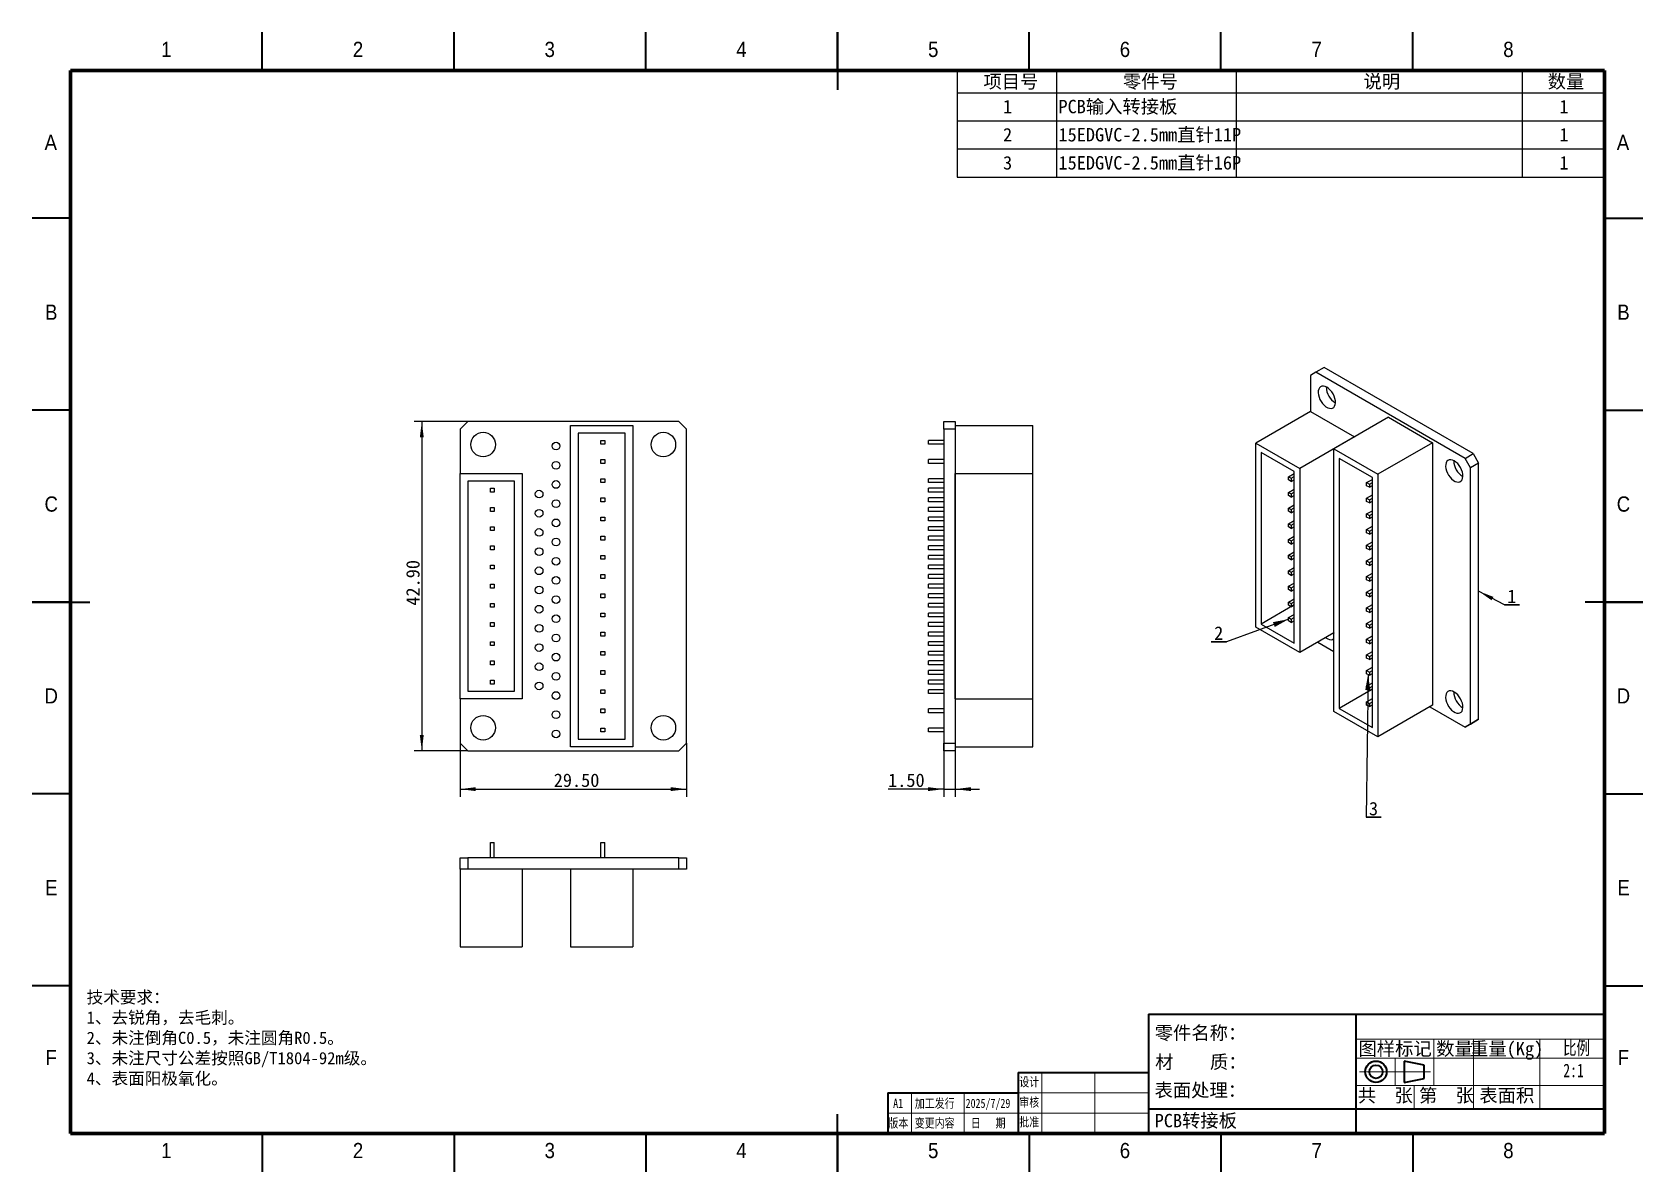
# Model space of a CAD drawing. Header units: millimetres. Extents: x 0 to 210, y 0 to 149.
import ezdxf

# ---------------------------------------------------------------- set-up
doc = ezdxf.new("R2010")
doc.units = ezdxf.units.MM
doc.header["$LTSCALE"] = 0.5
doc.linetypes.add('SLD-实线', pattern=[0])
doc.layers.add('轮廓粗实线', color=7, linetype='Continuous')
doc.styles.add('SLDTEXTSTYLE0', font='SIMFANG.TTF', dxfattribs={"bigfont": 'bigfont'})
doc.styles.add('SLDTEXTSTYLE1', font='SIMSUN.TTC', dxfattribs={"width": 0.8})
doc.styles.add('SLDTEXTSTYLE2', font='SIMSUN.TTC', dxfattribs={"width": 0.8, "bigfont": 'bigfont'})
doc.styles.add('SLDTEXTSTYLE3', font='SIMSUN.TTC', dxfattribs={"bigfont": 'bigfont'})
doc.styles.add('SLDTEXTSTYLE4', font='HYSWLONGFANGSONG.TTF')
doc.styles.add('SLDTEXTSTYLE5', font='HYSWLONGFANGSONG.TTF', dxfattribs={"bigfont": 'bigfont'})
doc.styles.add('SLDTEXTSTYLE6', font='GOTHIC.TTF', dxfattribs={"width": 0.913})
doc.styles.add('SLDTEXTSTYLE7', font='SIMSUN.TTC')
doc.styles.get("Standard").update_dxf_attribs({"font": 'SIMSUN.TTC'})
doc.dimstyles.new('SLDDIMSTYLE0', dxfattribs={"dimtxt": 1.75, "dimasz": 2.04, "dimexe": 0, "dimexo": 0.0625, "dimgap": 0.4375, "dimtad": 2, "dimrnd": 1e-09, "dimzin": 4, "dimdsep": 46, "dimtxsty": 'SLDTEXTSTYLE7', "dimsah": 1, "dimcen": 0.09, "dimadec": 0, "dimazin": 1, "dimtfac": 1, "dimtofl": 0, "dimtmove": 0, "dimatfit": 3, "dimfxl": 1, "dimfrac": 2, "dimtolj": 1, "dimtzin": 12, "dimarcsym": 0})
doc.dimstyles.new('SLDDIMSTYLE1', dxfattribs={"dimtxt": 1.75, "dimasz": 2.04, "dimexe": 0, "dimexo": 0.0625, "dimgap": 0.4375, "dimtad": 2, "dimrnd": 1e-09, "dimzin": 4, "dimdsep": 46, "dimtxsty": 'SLDTEXTSTYLE7', "dimsah": 1, "dimcen": 0.09, "dimadec": 0, "dimazin": 1, "dimtfac": 1, "dimtmove": 0, "dimatfit": 0, "dimfxl": 1, "dimfrac": 2, "dimtolj": 1, "dimtzin": 12, "dimarcsym": 0})
doc.dimstyles.new('SLDDIMSTYLE2', dxfattribs={"dimtxt": 0.18, "dimasz": 2.04, "dimexe": 0, "dimexo": 0.0625, "dimgap": 0, "dimtad": 0, "dimtih": 1, "dimtoh": 1, "dimdec": 0, "dimrnd": 1e-09, "dimzin": 0, "dimdsep": 46, "dimtxsty": 'Standard', "dimsah": 1, "dimcen": 0.09, "dimadec": 0, "dimazin": 0, "dimtfac": 2.04, "dimtdec": 0, "dimtofl": 0, "dimtmove": 0, "dimatfit": 3, "dimfxl": 1, "dimfrac": 2, "dimtolj": 1, "dimtzin": 0, "dimarcsym": 0})

# ---------------------------------------------------------------- blocks, each defined once
blk = doc.blocks.new('SW_TABLEANNOTATION_0')
at = {"color": 0, "linetype": 'SLD-实线', "lineweight": 25}
for p, q in [((0, 0), (0, -2.88)), ((0, 0), (12.94, 0)), ((12.94, 0), (12.94, -2.88)), ((12.94, 0), (36.35, 0)), ((36.35, 0), (36.35, -2.88)), ((36.35, 0), (73.66, 0)), ((73.66, 0), (73.66, -2.88)), ((73.66, 0), (84.38, 0)), ((84.38, 0), (84.38, -2.88)), ((0, -2.88), (12.94, -2.88)), ((0, -2.88), (0, -6.54)), ((12.94, -2.88), (36.35, -2.88)), ((12.94, -2.88), (12.94, -6.54)), ((36.35, -2.88), (73.66, -2.88)), ((36.35, -2.88), (36.35, -6.54)), ((73.66, -2.88), (84.38, -2.88)), ((73.66, -2.88), (73.66, -6.54)), ((84.38, -2.88), (84.38, -6.54)), ((0, -6.54), (0, -10.2)), ((0, -6.54), (12.94, -6.54)), ((12.94, -6.54), (12.94, -10.2)), ((12.94, -6.54), (36.35, -6.54)), ((36.35, -6.54), (36.35, -10.2)), ((36.35, -6.54), (73.66, -6.54)), ((73.66, -6.54), (73.66, -10.2)), ((73.66, -6.54), (84.38, -6.54)), ((84.38, -6.54), (84.38, -10.2)), ((0, -10.2), (0, -13.87)), ((0, -10.2), (12.94, -10.2)), ((12.94, -10.2), (12.94, -13.87)), ((12.94, -10.2), (36.35, -10.2)), ((36.35, -10.2), (36.35, -13.87)), ((36.35, -10.2), (73.66, -10.2)), ((73.66, -10.2), (73.66, -13.87)), ((73.66, -10.2), (84.38, -10.2)), ((84.38, -10.2), (84.38, -13.87)), ((0, -13.87), (12.94, -13.87)), ((12.94, -13.87), (36.35, -13.87)), ((36.35, -13.87), (73.66, -13.87)), ((73.66, -13.87), (84.38, -13.87))]:
    blk.add_line(p, q, dxfattribs=at)
at = {"color": 0, "linetype": 'SLD-实线', "lineweight": 25, "char_height": 1.75, "attachment_point": 1}
for s, insert, style in [('项目号', (3.41, -0.54), 'SLDTEXTSTYLE3'), ('零件号', (21.59, -0.54), 'SLDTEXTSTYLE3'), ('说明', (52.97, -0.54), 'SLDTEXTSTYLE3'), ('数量', (76.98, -0.54), 'SLDTEXTSTYLE3'), ('1', (5.96, -3.81), 'SLDTEXTSTYLE7'), ('PCB输入转接板', (13.19, -3.81), 'SLDTEXTSTYLE3'), ('1', (78.51, -3.81), 'SLDTEXTSTYLE7'), ('2', (5.96, -7.48), 'SLDTEXTSTYLE7'), ('15EDGVC-2.5mm直针11P', (13.19, -7.48), 'SLDTEXTSTYLE3'), ('1', (78.51, -7.48), 'SLDTEXTSTYLE7'), ('3', (5.96, -11.14), 'SLDTEXTSTYLE7'), ('15EDGVC-2.5mm直针16P', (13.19, -11.14), 'SLDTEXTSTYLE3'), ('1', (78.51, -11.14), 'SLDTEXTSTYLE7')]:
    blk.add_mtext(s, dxfattribs=dict(at, insert=insert, style=style))
blk = doc.blocks.new('_D')
at = {"color": 5, "linetype": 'SLD-实线', "lineweight": 25, "true_color": 0x0000ff}
for p, q in [((56.8, 97.76), (49.8, 97.76)), ((50.8, 97.76), (50.8, 54.86)), ((56.8, 54.86), (49.8, 54.86))]:
    blk.add_line(p, q, dxfattribs=at)
for points in [[(50.8, 97.76), (50.54, 95.72), (51.05, 95.72)], [(50.8, 54.86), (51.05, 56.9), (50.54, 56.9)]]:
    blk.add_solid(points, dxfattribs=at)
at = {"color": 5, "linetype": 'SLD-实线', "lineweight": 25, "true_color": 0x0000ff, "insert": (48.76, 73.77), "char_height": 1.75, "attachment_point": 1, "rotation": 90, "style": 'SLDTEXTSTYLE7'}
blk.add_mtext('42.90', dxfattribs=at)
blk = doc.blocks.new('_D_1')
at = {"color": 5, "linetype": 'SLD-实线', "lineweight": 25, "true_color": 0x0000ff}
for p, q in [((55.8, 55.86), (55.8, 48.86)), ((85.3, 55.86), (85.3, 48.86)), ((55.8, 49.86), (85.3, 49.86))]:
    blk.add_line(p, q, dxfattribs=at)
for points in [[(55.8, 49.86), (57.84, 49.61), (57.84, 50.12)], [(85.3, 49.86), (83.26, 50.12), (83.26, 49.61)]]:
    blk.add_solid(points, dxfattribs=at)
at = {"color": 5, "linetype": 'SLD-实线', "lineweight": 25, "true_color": 0x0000ff, "insert": (68, 51.9), "char_height": 1.75, "attachment_point": 1, "style": 'SLDTEXTSTYLE7'}
blk.add_mtext('29.50', dxfattribs=at)
blk = doc.blocks.new('_D_2')
at = {"color": 5, "linetype": 'SLD-实线', "lineweight": 25, "true_color": 0x0000ff}
for p, q in [((118.85, 55.86), (118.85, 48.86)), ((120.35, 55.86), (120.35, 48.86)), ((118.85, 49.86), (111.6, 49.86)), ((118.85, 49.86), (120.35, 49.86)), ((120.35, 49.86), (123.52, 49.86))]:
    blk.add_line(p, q, dxfattribs=at)
for points in [[(118.85, 49.86), (116.81, 50.12), (116.81, 49.61)], [(120.35, 49.86), (122.39, 49.61), (122.39, 50.12)]]:
    blk.add_solid(points, dxfattribs=at)
at = {"color": 5, "linetype": 'SLD-实线', "lineweight": 25, "true_color": 0x0000ff, "insert": (111.6, 51.9), "char_height": 1.75, "attachment_point": 1, "style": 'SLDTEXTSTYLE7'}
blk.add_mtext('1.50', dxfattribs=at)
blk = doc.blocks.new('SW_NOTE_0')
at = {"color": 0, "linetype": 'SLD-实线', "lineweight": 25}
for p, q in [((0, 0), (1.98, 0)), ((1.98, 0), (0, 0)), ((0, 0), (1.98, 0)), ((1.98, 0), (0, 0)), ((0, 0), (1.98, 0)), ((1.98, 0), (0, 0))]:
    blk.add_line(p, q, dxfattribs=at)
at = {"color": 0, "linetype": 'SLD-实线', "lineweight": 25, "insert": (0.97, 1.99), "char_height": 1.75, "attachment_point": 2, "style": 'SLDTEXTSTYLE7'}
blk.add_mtext('1', dxfattribs=at)
blk = doc.blocks.new('SW_NOTE_0_1')
at = {"color": 0, "linetype": 'SLD-实线', "lineweight": 25}
for p, q in [((0, 0), (1.98, 0)), ((1.98, 0), (0, 0)), ((0, 0), (1.98, 0)), ((1.98, 0), (0, 0)), ((0, 0), (1.98, 0)), ((1.98, 0), (0, 0))]:
    blk.add_line(p, q, dxfattribs=at)
at = {"color": 0, "linetype": 'SLD-实线', "lineweight": 25, "insert": (0.97, 1.99), "char_height": 1.75, "attachment_point": 2, "style": 'SLDTEXTSTYLE7'}
blk.add_mtext('3', dxfattribs=at)
blk = doc.blocks.new('SW_NOTE_0_2')
at = {"color": 0, "linetype": 'SLD-实线', "lineweight": 25}
for p, q in [((-1.98, 0), (0, 0)), ((0, 0), (-1.98, 0)), ((-1.98, 0), (0, 0)), ((0, 0), (-1.98, 0)), ((-1.98, 0), (0, 0)), ((0, 0), (-1.98, 0))]:
    blk.add_line(p, q, dxfattribs=at)
at = {"color": 0, "linetype": 'SLD-实线', "lineweight": 25, "insert": (-1.01, 1.99), "char_height": 1.75, "attachment_point": 2, "style": 'SLDTEXTSTYLE7'}
blk.add_mtext('2', dxfattribs=at)

msp = doc.modelspace()

# ---------------------------------------------------------------- linework, layer by layer
at = {"color": 7, "linetype": 'SLD-实线', "lineweight": 35}
for p, q in [((30, 143.5), (30, 148.5)), ((55, 143.5), (55, 148.5)), ((80, 143.5), (80, 148.5)), ((105, 143.5), (105, 148.5)), ((105, 148.5), (105, 141)), ((130, 143.5), (130, 148.5)), ((155, 143.5), (155, 148.5)), ((180, 143.5), (180, 148.5)), ((5, 124.25), (0, 124.25)), ((205, 124.25), (210, 124.25)), ((5, 99.25), (0, 99.25)), ((205, 99.25), (210, 99.25)), ((5, 74.25), (0, 74.25)), ((0, 74.25), (7.501, 74.25)), ((210, 74.25), (202.5, 74.25)), ((205, 74.25), (210, 74.25)), ((5, 49.25), (0, 49.25)), ((205, 49.25), (210, 49.25)), ((5, 24.25), (0, 24.25)), ((205, 24.25), (210, 24.25)), ((145.572, 20.548), (145.572, 5.002)), ((145.572, 20.548), (205, 20.548)), ((172.572, 20.548), (172.572, 5)), ((128.559, 12.95), (128.559, 5)), ((128.559, 12.95), (145.572, 12.95)), ((111.545, 10.3), (128.559, 10.3)), ((111.545, 10.3), (111.545, 5)), ((105, 0), (105, 7.501)), ((145.572, 8.218), (205, 8.218)), ((30, 5), (30, 0)), ((55, 5), (55, 0)), ((80, 5), (80, 0)), ((105, 5), (105, 0)), ((130, 5), (130, 0)), ((155, 5), (155, 0)), ((180, 5), (180, 0))]:
    msp.add_line(p, q, dxfattribs=at)
at = {"color": 7, "linetype": 'SLD-实线', "lineweight": 70}
for p, q in [((5, 5), (5, 143.5)), ((5, 143.5), (205, 143.5)), ((205, 143.5), (205, 5)), ((205, 5), (5, 5))]:
    msp.add_line(p, q, dxfattribs=at)
at = {"color": 5, "linetype": 'SLD-实线', "lineweight": 25, "true_color": 0x0000ff}
msp.add_line((191.949, 73.862), (188.599, 75.66), dxfattribs=at)
at = {"color": 7, "linetype": 'SLD-实线', "lineweight": 18, "true_color": 0xffffff}
for p, q in [((205, 23.049), (205.09, 23.049)), ((131.662, 12.95), (131.662, 5)), ((138.542, 12.95), (138.542, 5)), ((182.301, 13.03), (173.056, 13.03)), ((180.178, 11.247), (180.178, 8.218))]:
    msp.add_line(p, q, dxfattribs=at)
at = {"color": 7, "linetype": 'SLD-实线', "lineweight": 18}
for p, q in [((145.572, 20.548), (205, 20.548)), ((172.5, 17.299), (205, 17.299)), ((182.735, 17.299), (182.735, 11.247)), ((187.94, 17.299), (187.94, 8.218)), ((196.568, 17.299), (196.568, 8.218)), ((172.5, 14.799), (205, 14.799)), ((177.699, 14.799), (177.699, 11.247)), ((172.5, 11.247), (205, 11.247)), ((114.649, 10.3), (114.649, 4.998)), ((121.529, 10.3), (121.529, 4.998)), ((145.572, 10.3), (128.559, 10.3)), ((145.572, 7.65), (111.5, 7.65))]:
    msp.add_line(p, q, dxfattribs=at)
at = {"color": 7, "linetype": 'SLD-实线', "lineweight": 35, "true_color": 0xffffff}
for p, q in [((181.473, 13.896), (178.908, 14.421)), ((178.908, 14.421), (178.908, 11.639)), ((181.473, 12.164), (181.473, 13.896)), ((178.908, 11.639), (181.473, 12.164))]:
    msp.add_line(p, q, dxfattribs=at)
for radius in [1.391, 0.866]:
    msp.add_circle((175.214, 13.03), radius, dxfattribs=at)
msp.add_solid([(188.599, 75.66), (190.276, 74.471), (190.517, 74.919)])
at = {"layer": '轮廓粗实线'}
for p, q in [((167.386, 104.196), (166.679, 103.788)), ((166.679, 103.788), (166.679, 99.093)), ((168.446, 104.808), (167.386, 104.196)), ((186.831, 92.971), (167.386, 104.196)), ((187.892, 93.583), (168.446, 104.808)), ((166.679, 99.093), (159.537, 94.97)), ((166.679, 99.093), (172.406, 95.786)), ((56.797, 97.763), (55.797, 96.763)), ((55.797, 96.763), (55.797, 91.013)), ((84.297, 97.763), (56.797, 97.763)), ((70.197, 97.263), (78.297, 97.263)), ((70.197, 55.363), (70.197, 97.263)), ((78.297, 97.263), (78.297, 55.363)), ((85.297, 96.763), (84.297, 97.763)), ((85.297, 55.863), (85.297, 96.763)), ((118.848, 96.763), (118.848, 97.763)), ((118.848, 97.763), (120.348, 97.763)), ((120.348, 96.763), (118.848, 96.763)), ((118.848, 96.763), (118.848, 55.863)), ((120.348, 97.763), (120.348, 96.763)), ((120.348, 97.263), (130.448, 97.263)), ((120.348, 96.763), (120.348, 55.863)), ((130.448, 91.013), (130.448, 97.263)), ((176.861, 98.318), (169.719, 94.195)), ((176.861, 98.318), (182.589, 95.012)), ((77.297, 96.263), (71.197, 96.263)), ((71.197, 96.263), (71.197, 56.363)), ((74.147, 94.813), (74.147, 95.313)), ((74.147, 95.313), (74.647, 95.313)), ((74.647, 94.813), (74.147, 94.813)), ((74.647, 95.313), (74.647, 94.813)), ((77.297, 56.363), (77.297, 96.263)), ((118.848, 95.313), (116.848, 95.313)), ((116.848, 94.813), (116.848, 95.313)), ((118.848, 94.813), (116.848, 94.813)), ((159.537, 70.964), (159.537, 94.97)), ((159.537, 94.97), (165.264, 91.663)), ((172.406, 95.786), (165.264, 91.663)), ((172.406, 95.786), (172.406, 95.746)), ((182.589, 95.012), (175.447, 90.889)), ((182.589, 95.012), (182.589, 60.798)), ((74.147, 92.313), (74.147, 92.813)), ((74.147, 92.813), (74.647, 92.813)), ((74.647, 92.813), (74.647, 92.313)), ((116.848, 92.313), (116.848, 92.813)), ((118.848, 92.813), (116.848, 92.813)), ((164.557, 91.255), (160.244, 93.745)), ((160.244, 93.745), (160.244, 71.372)), ((169.719, 94.195), (175.447, 90.889)), ((169.719, 59.982), (169.719, 94.195)), ((174.74, 90.48), (170.426, 92.97)), ((170.426, 92.97), (170.426, 60.39)), ((186.831, 92.971), (187.892, 93.583)), ((187.538, 91.746), (186.831, 92.971)), ((187.892, 93.583), (188.599, 92.358)), ((55.797, 61.613), (55.797, 91.013)), ((55.797, 91.013), (63.897, 91.013)), ((63.897, 91.013), (63.897, 61.613)), ((74.647, 92.313), (74.147, 92.313)), ((74.147, 90.313), (74.647, 90.313)), ((74.147, 89.813), (74.147, 90.313)), ((74.647, 90.313), (74.647, 89.813)), ((118.848, 92.313), (116.848, 92.313)), ((116.848, 89.813), (116.848, 90.313)), ((118.848, 90.313), (116.848, 90.313)), ((120.348, 61.613), (120.348, 91.013)), ((120.348, 91.013), (130.448, 91.013)), ((130.448, 61.613), (130.448, 91.013)), ((163.815, 90.581), (164.557, 91.01)), ((163.815, 90.581), (164.168, 90.377)), ((163.815, 90.173), (163.815, 90.581)), ((164.168, 90.377), (164.557, 90.602)), ((164.168, 90.377), (164.168, 89.969)), ((164.557, 68.882), (164.557, 91.255)), ((165.264, 91.663), (165.264, 67.657)), ((174.74, 57.9), (174.74, 90.48)), ((175.447, 90.889), (175.447, 56.676)), ((188.599, 92.358), (187.538, 91.746)), ((187.538, 58.349), (187.538, 91.746)), ((188.599, 58.962), (188.599, 92.358)), ((62.897, 90.013), (56.797, 90.013)), ((56.797, 90.013), (56.797, 62.613)), ((59.747, 88.563), (59.747, 89.063)), ((59.747, 89.063), (60.247, 89.063)), ((60.247, 88.563), (59.747, 88.563)), ((60.247, 89.063), (60.247, 88.563)), ((62.897, 62.613), (62.897, 90.013)), ((74.647, 89.813), (74.147, 89.813)), ((118.848, 89.813), (116.848, 89.813)), ((116.848, 88.563), (116.848, 89.063)), ((118.848, 89.063), (116.848, 89.063)), ((118.848, 88.563), (116.848, 88.563)), ((164.168, 89.969), (163.815, 90.173)), ((163.815, 88.54), (164.557, 88.968)), ((163.815, 88.54), (164.168, 88.336)), ((163.815, 88.131), (163.815, 88.54)), ((164.168, 89.969), (164.557, 90.193)), ((164.168, 88.336), (164.557, 88.56)), ((164.168, 88.336), (164.168, 87.927)), ((173.997, 89.806), (174.74, 90.235)), ((173.997, 89.806), (174.351, 89.602)), ((173.997, 89.398), (173.997, 89.806)), ((174.351, 89.194), (173.997, 89.398)), ((174.351, 89.602), (174.74, 89.827)), ((174.351, 89.602), (174.351, 89.194)), ((174.351, 89.194), (174.74, 89.418)), ((59.747, 86.563), (60.247, 86.563)), ((59.747, 86.063), (59.747, 86.563)), ((60.247, 86.563), (60.247, 86.063)), ((74.147, 87.313), (74.147, 87.813)), ((74.147, 87.813), (74.647, 87.813)), ((74.647, 87.313), (74.147, 87.313)), ((74.647, 87.813), (74.647, 87.313)), ((116.848, 87.313), (116.848, 87.813)), ((118.848, 87.813), (116.848, 87.813)), ((118.848, 87.313), (116.848, 87.313)), ((116.848, 86.063), (116.848, 86.563)), ((118.848, 86.563), (116.848, 86.563)), ((164.168, 87.927), (163.815, 88.131)), ((163.815, 86.498), (164.557, 86.927)), ((163.815, 86.498), (164.168, 86.294)), ((163.815, 86.09), (163.815, 86.498)), ((164.168, 87.927), (164.557, 88.152)), ((164.168, 86.294), (164.557, 86.519)), ((164.168, 86.294), (164.168, 85.886)), ((164.168, 85.886), (164.557, 86.111)), ((173.997, 87.765), (174.74, 88.194)), ((173.997, 87.765), (174.351, 87.561)), ((173.997, 87.357), (173.997, 87.765)), ((174.351, 87.153), (173.997, 87.357)), ((173.997, 85.724), (174.74, 86.152)), ((174.351, 87.561), (174.74, 87.785)), ((174.351, 87.561), (174.351, 87.153)), ((174.351, 87.153), (174.74, 87.377)), ((60.247, 86.063), (59.747, 86.063)), ((59.747, 84.063), (60.247, 84.063)), ((59.747, 83.563), (59.747, 84.063)), ((60.247, 84.063), (60.247, 83.563)), ((74.147, 85.313), (74.647, 85.313)), ((74.147, 84.813), (74.147, 85.313)), ((74.647, 84.813), (74.147, 84.813)), ((74.647, 85.313), (74.647, 84.813)), ((118.848, 86.063), (116.848, 86.063)), ((116.848, 84.813), (116.848, 85.313)), ((118.848, 85.313), (116.848, 85.313)), ((118.848, 84.813), (116.848, 84.813)), ((116.848, 83.563), (116.848, 84.063)), ((118.848, 84.063), (116.848, 84.063)), ((164.168, 85.886), (163.815, 86.09)), ((163.815, 84.457), (164.557, 84.886)), ((163.815, 84.457), (164.168, 84.253)), ((163.815, 84.049), (163.815, 84.457)), ((164.168, 83.845), (163.815, 84.049)), ((164.168, 84.253), (164.557, 84.477)), ((164.168, 84.253), (164.168, 83.845)), ((164.168, 83.845), (164.557, 84.069)), ((173.997, 85.724), (174.351, 85.52)), ((173.997, 85.315), (173.997, 85.724)), ((174.351, 85.111), (173.997, 85.315)), ((173.997, 83.682), (174.74, 84.111)), ((174.351, 85.52), (174.74, 85.744)), ((174.351, 85.52), (174.351, 85.111)), ((174.351, 85.111), (174.74, 85.336)), ((60.247, 83.563), (59.747, 83.563)), ((74.147, 82.813), (74.647, 82.813)), ((74.147, 82.313), (74.147, 82.813)), ((74.647, 82.313), (74.147, 82.313)), ((74.647, 82.813), (74.647, 82.313)), ((118.848, 83.563), (116.848, 83.563)), ((116.848, 82.313), (116.848, 82.813)), ((118.848, 82.813), (116.848, 82.813)), ((118.848, 82.313), (116.848, 82.313)), ((163.815, 82.416), (164.557, 82.844)), ((163.815, 82.416), (164.168, 82.212)), ((163.815, 82.007), (163.815, 82.416)), ((164.168, 81.803), (163.815, 82.007)), ((164.168, 82.212), (164.557, 82.436)), ((164.168, 82.212), (164.168, 81.803)), ((164.168, 81.803), (164.557, 82.028)), ((173.997, 83.682), (174.351, 83.478)), ((173.997, 83.274), (173.997, 83.682)), ((174.351, 83.07), (173.997, 83.274)), ((173.997, 81.641), (174.74, 82.07)), ((174.351, 83.478), (174.74, 83.703)), ((174.351, 83.478), (174.351, 83.07)), ((174.351, 83.07), (174.74, 83.294)), ((59.747, 81.563), (60.247, 81.563)), ((59.747, 81.063), (59.747, 81.563)), ((60.247, 81.063), (59.747, 81.063)), ((60.247, 81.563), (60.247, 81.063)), ((74.147, 80.313), (74.647, 80.313)), ((74.147, 79.813), (74.147, 80.313)), ((74.647, 79.813), (74.147, 79.813)), ((74.647, 80.313), (74.647, 79.813)), ((118.848, 81.563), (116.848, 81.563)), ((116.848, 81.063), (116.848, 81.563)), ((118.848, 81.063), (116.848, 81.063)), ((116.848, 79.813), (116.848, 80.313)), ((118.848, 80.313), (116.848, 80.313)), ((118.848, 79.813), (116.848, 79.813)), ((163.815, 80.374), (164.557, 80.803)), ((163.815, 80.374), (164.168, 80.17)), ((163.815, 79.966), (163.815, 80.374)), ((164.168, 79.762), (163.815, 79.966)), ((164.168, 80.17), (164.557, 80.395)), ((164.168, 80.17), (164.168, 79.762)), ((164.168, 79.762), (164.557, 79.986)), ((173.997, 81.641), (174.351, 81.437)), ((173.997, 81.233), (173.997, 81.641)), ((174.351, 81.029), (173.997, 81.233)), ((173.997, 79.6), (174.74, 80.028)), ((174.351, 81.437), (174.74, 81.661)), ((174.351, 81.437), (174.351, 81.029)), ((174.351, 81.029), (174.74, 81.253)), ((59.747, 79.063), (60.247, 79.063)), ((59.747, 78.563), (59.747, 79.063)), ((60.247, 78.563), (59.747, 78.563)), ((60.247, 79.063), (60.247, 78.563)), ((74.147, 77.813), (74.647, 77.813)), ((74.147, 77.313), (74.147, 77.813)), ((74.647, 77.813), (74.647, 77.313)), ((118.848, 79.063), (116.848, 79.063)), ((116.848, 78.563), (116.848, 79.063)), ((118.848, 78.563), (116.848, 78.563)), ((118.848, 77.813), (116.848, 77.813)), ((116.848, 77.313), (116.848, 77.813)), ((163.815, 78.333), (164.557, 78.762)), ((163.815, 78.333), (164.168, 78.129)), ((163.815, 77.925), (163.815, 78.333)), ((164.168, 77.721), (163.815, 77.925)), ((164.168, 78.129), (164.557, 78.353)), ((164.168, 78.129), (164.168, 77.721)), ((164.168, 77.721), (164.557, 77.945)), ((173.997, 79.6), (174.351, 79.395)), ((173.997, 79.191), (173.997, 79.6)), ((174.351, 78.987), (173.997, 79.191)), ((173.997, 77.558), (174.74, 77.987)), ((174.351, 79.395), (174.74, 79.62)), ((174.351, 79.395), (174.351, 78.987)), ((174.351, 78.987), (174.74, 79.212)), ((59.747, 76.563), (60.247, 76.563)), ((59.747, 76.063), (59.747, 76.563)), ((60.247, 76.063), (59.747, 76.063)), ((60.247, 76.563), (60.247, 76.063)), ((74.647, 77.313), (74.147, 77.313)), ((118.848, 77.313), (116.848, 77.313)), ((116.848, 76.063), (116.848, 76.563)), ((118.848, 76.563), (116.848, 76.563)), ((118.848, 76.063), (116.848, 76.063)), ((163.815, 76.292), (164.557, 76.72)), ((163.815, 76.292), (164.168, 76.088)), ((163.815, 75.883), (163.815, 76.292)), ((164.168, 75.679), (163.815, 75.883)), ((164.168, 76.088), (164.557, 76.312)), ((164.168, 76.088), (164.168, 75.679)), ((164.168, 75.679), (164.557, 75.904)), ((173.997, 77.558), (174.351, 77.354)), ((173.997, 77.15), (173.997, 77.558)), ((174.351, 76.946), (173.997, 77.15)), ((173.997, 75.517), (174.74, 75.945)), ((174.351, 77.354), (174.74, 77.579)), ((174.351, 77.354), (174.351, 76.946)), ((174.351, 76.946), (174.74, 77.17)), ((59.747, 74.063), (60.247, 74.063)), ((59.747, 73.563), (59.747, 74.063)), ((60.247, 73.563), (59.747, 73.563)), ((60.247, 74.063), (60.247, 73.563)), ((74.147, 74.813), (74.147, 75.313)), ((74.147, 75.313), (74.647, 75.313)), ((74.647, 74.813), (74.147, 74.813)), ((74.647, 75.313), (74.647, 74.813)), ((116.848, 74.813), (116.848, 75.313)), ((118.848, 75.313), (116.848, 75.313)), ((118.848, 74.813), (116.848, 74.813)), ((116.848, 73.563), (116.848, 74.063)), ((118.848, 74.063), (116.848, 74.063)), ((118.848, 73.563), (116.848, 73.563)), ((164.557, 73.862), (160.244, 71.372)), ((163.815, 74.25), (164.557, 74.679)), ((163.815, 74.25), (164.168, 74.046)), ((163.815, 73.842), (163.815, 74.25)), ((164.168, 73.638), (163.815, 73.842)), ((164.168, 74.046), (164.557, 74.271)), ((164.168, 74.046), (164.168, 73.638)), ((164.168, 73.638), (164.557, 73.862)), ((173.997, 75.517), (174.351, 75.313)), ((173.997, 75.109), (173.997, 75.517)), ((174.351, 74.904), (173.997, 75.109)), ((173.997, 73.476), (174.74, 73.904)), ((174.351, 75.313), (174.74, 75.537)), ((174.351, 75.313), (174.351, 74.904)), ((174.351, 74.904), (174.74, 75.129)), ((59.747, 71.563), (60.247, 71.563)), ((59.747, 71.063), (59.747, 71.563)), ((60.247, 71.563), (60.247, 71.063)), ((74.147, 72.813), (74.647, 72.813)), ((74.147, 72.313), (74.147, 72.813)), ((74.647, 72.313), (74.147, 72.313)), ((74.647, 72.813), (74.647, 72.313)), ((116.848, 72.313), (116.848, 72.813)), ((118.848, 72.813), (116.848, 72.813)), ((118.848, 72.313), (116.848, 72.313)), ((116.848, 71.063), (116.848, 71.563)), ((118.848, 71.563), (116.848, 71.563)), ((163.815, 72.209), (164.557, 72.638)), ((163.815, 72.209), (164.168, 72.005)), ((163.815, 71.801), (163.815, 72.209)), ((164.168, 71.597), (163.815, 71.801)), ((164.168, 72.005), (164.557, 72.229)), ((164.168, 72.005), (164.168, 71.597)), ((164.168, 71.597), (164.557, 71.821)), ((173.997, 73.476), (174.351, 73.271)), ((173.997, 73.067), (173.997, 73.476)), ((174.351, 72.863), (173.997, 73.067)), ((173.997, 71.434), (174.74, 71.863)), ((173.997, 71.434), (174.351, 71.23)), ((173.997, 71.026), (173.997, 71.434)), ((174.351, 73.271), (174.74, 73.496)), ((174.351, 73.271), (174.351, 72.863)), ((174.351, 72.863), (174.74, 73.088)), ((174.351, 71.23), (174.74, 71.455)), ((60.247, 71.063), (59.747, 71.063)), ((74.147, 70.313), (74.647, 70.313)), ((74.147, 69.813), (74.147, 70.313)), ((74.647, 69.813), (74.147, 69.813)), ((74.647, 70.313), (74.647, 69.813)), ((118.848, 71.063), (116.848, 71.063)), ((116.848, 69.813), (116.848, 70.313)), ((118.848, 70.313), (116.848, 70.313)), ((118.848, 69.813), (116.848, 69.813)), ((165.264, 67.657), (159.537, 70.964)), ((160.244, 71.372), (164.557, 68.882)), ((169.719, 70.229), (165.264, 67.657)), ((169.695, 70.215), (169.719, 70.198)), ((174.351, 70.822), (173.997, 71.026)), ((173.997, 69.393), (174.74, 69.821)), ((173.997, 69.393), (174.351, 69.189)), ((173.997, 68.985), (173.997, 69.393)), ((174.351, 71.23), (174.351, 70.822)), ((174.351, 70.822), (174.74, 71.046)), ((174.351, 69.189), (174.74, 69.413)), ((59.747, 69.063), (60.247, 69.063)), ((59.747, 68.563), (59.747, 69.063)), ((60.247, 68.563), (59.747, 68.563)), ((60.247, 69.063), (60.247, 68.563)), ((74.147, 67.813), (74.647, 67.813)), ((74.147, 67.313), (74.147, 67.813)), ((74.647, 67.313), (74.147, 67.313)), ((74.647, 67.813), (74.647, 67.313)), ((116.848, 68.563), (116.848, 69.063)), ((118.848, 69.063), (116.848, 69.063)), ((118.848, 68.563), (116.848, 68.563)), ((116.848, 67.313), (116.848, 67.813)), ((118.848, 67.813), (116.848, 67.813)), ((118.848, 67.313), (116.848, 67.313)), ((167.632, 69.024), (169.719, 67.82)), ((174.351, 68.78), (173.997, 68.985)), ((173.997, 67.351), (174.74, 67.78)), ((173.997, 67.351), (174.351, 67.147)), ((173.997, 66.943), (173.997, 67.351)), ((174.351, 69.189), (174.351, 68.78)), ((174.351, 68.78), (174.74, 69.005)), ((174.351, 67.147), (174.74, 67.372)), ((59.747, 66.563), (60.247, 66.563)), ((59.747, 66.063), (59.747, 66.563)), ((60.247, 66.063), (59.747, 66.063)), ((60.247, 66.563), (60.247, 66.063)), ((74.147, 65.313), (74.647, 65.313)), ((74.147, 64.813), (74.147, 65.313)), ((74.647, 65.313), (74.647, 64.813)), ((116.848, 66.063), (116.848, 66.563)), ((118.848, 66.563), (116.848, 66.563)), ((118.848, 66.063), (116.848, 66.063)), ((116.848, 64.813), (116.848, 65.313)), ((118.848, 65.313), (116.848, 65.313)), ((174.351, 66.739), (173.997, 66.943)), ((173.997, 65.31), (174.74, 65.739)), ((173.997, 65.31), (174.351, 65.106)), ((173.997, 64.902), (173.997, 65.31)), ((174.351, 67.147), (174.351, 66.739)), ((174.351, 66.739), (174.74, 66.964)), ((174.351, 65.106), (174.74, 65.331)), ((174.351, 65.106), (174.351, 64.698)), ((59.747, 63.563), (59.747, 64.063)), ((59.747, 64.063), (60.247, 64.063)), ((60.247, 63.563), (59.747, 63.563)), ((60.247, 64.063), (60.247, 63.563)), ((74.647, 64.813), (74.147, 64.813)), ((118.848, 64.813), (116.848, 64.813)), ((116.848, 63.563), (116.848, 64.063)), ((118.848, 64.063), (116.848, 64.063)), ((118.848, 63.563), (116.848, 63.563)), ((174.351, 64.698), (173.997, 64.902)), ((173.997, 63.269), (174.74, 63.697)), ((173.997, 63.269), (174.351, 63.065)), ((173.997, 62.86), (173.997, 63.269)), ((174.351, 64.698), (174.74, 64.922)), ((174.351, 63.065), (174.74, 63.289)), ((174.351, 63.065), (174.351, 62.656)), ((63.897, 61.613), (55.797, 61.613)), ((55.797, 61.613), (55.797, 55.863)), ((56.797, 62.613), (62.897, 62.613)), ((74.147, 62.813), (74.647, 62.813)), ((74.147, 62.313), (74.147, 62.813)), ((74.647, 62.313), (74.147, 62.313)), ((74.647, 62.813), (74.647, 62.313)), ((116.848, 62.313), (116.848, 62.813)), ((118.848, 62.813), (116.848, 62.813)), ((118.848, 62.313), (116.848, 62.313)), ((120.348, 61.613), (130.448, 61.613)), ((130.448, 55.363), (130.448, 61.613)), ((174.74, 62.88), (170.426, 60.39)), ((174.351, 62.656), (173.997, 62.86)), ((173.997, 61.227), (174.74, 61.656)), ((173.997, 61.227), (174.351, 61.023)), ((173.997, 60.819), (173.997, 61.227)), ((174.351, 62.656), (174.74, 62.881)), ((174.351, 61.023), (174.74, 61.248)), ((174.351, 61.023), (174.351, 60.615)), ((74.147, 60.313), (74.647, 60.313)), ((74.147, 59.813), (74.147, 60.313)), ((74.647, 59.813), (74.147, 59.813)), ((74.647, 60.313), (74.647, 59.813)), ((116.848, 59.813), (116.848, 60.313)), ((118.848, 60.313), (116.848, 60.313)), ((118.848, 59.813), (116.848, 59.813)), ((175.447, 56.676), (169.719, 59.982)), ((170.426, 60.39), (174.74, 57.9)), ((174.351, 60.615), (173.997, 60.819)), ((174.351, 60.615), (174.74, 60.84)), ((182.589, 60.798), (175.447, 56.676)), ((182.235, 60.594), (186.831, 57.941)), ((187.538, 58.349), (188.599, 58.962)), ((188.599, 58.962), (187.892, 58.553)), ((74.147, 57.813), (74.647, 57.813)), ((74.147, 57.313), (74.147, 57.813)), ((74.647, 57.313), (74.147, 57.313)), ((74.647, 57.813), (74.647, 57.313)), ((118.848, 57.813), (116.848, 57.813)), ((116.848, 57.313), (116.848, 57.813)), ((118.848, 57.313), (116.848, 57.313)), ((187.892, 58.553), (186.831, 57.941)), ((186.831, 57.941), (187.538, 58.349)), ((55.797, 55.863), (56.797, 54.863)), ((56.797, 54.863), (84.297, 54.863)), ((78.297, 55.363), (70.197, 55.363)), ((71.197, 56.363), (77.297, 56.363)), ((84.297, 54.863), (85.297, 55.863)), ((118.848, 55.863), (120.348, 55.863)), ((118.848, 54.863), (118.848, 55.863)), ((120.348, 54.863), (118.848, 54.863)), ((120.348, 55.863), (120.348, 54.863)), ((120.348, 55.363), (130.448, 55.363)), ((59.747, 40.929), (59.747, 42.929)), ((59.747, 42.929), (60.247, 42.929)), ((60.247, 40.929), (60.247, 42.929)), ((74.147, 40.929), (74.147, 42.929)), ((74.147, 42.929), (74.647, 42.929)), ((74.647, 40.929), (74.647, 42.929)), ((55.797, 39.429), (55.797, 40.929)), ((55.797, 40.929), (56.797, 40.929)), ((56.797, 40.929), (56.797, 39.429)), ((84.297, 40.929), (56.797, 40.929)), ((84.297, 39.429), (84.297, 40.929)), ((84.297, 40.929), (85.297, 40.929)), ((85.297, 40.929), (85.297, 39.429)), ((55.797, 39.429), (55.797, 29.329)), ((56.797, 39.429), (55.797, 39.429)), ((84.297, 39.429), (56.797, 39.429)), ((63.897, 39.429), (63.897, 29.329)), ((70.197, 39.429), (70.197, 29.329)), ((78.297, 39.429), (78.297, 29.329)), ((85.297, 39.429), (84.297, 39.429)), ((55.797, 29.329), (63.897, 29.329)), ((70.197, 29.329), (78.297, 29.329))]:
    msp.add_line(p, q, dxfattribs=at)
at = {"layer": '轮廓粗实线', "flags": 128}
for points in [[(168.8, 102.237), (168.572, 102.341), (168.354, 102.388), (168.154, 102.376), (167.98, 102.304), (167.84, 102.175), (167.739, 101.996), (167.682, 101.774), (167.67, 101.516), (167.705, 101.235), (167.784, 100.941), (167.905, 100.647), (168.063, 100.364), (168.251, 100.105), (168.461, 99.879), (168.686, 99.696), (168.914, 99.564), (169.139, 99.488), (169.349, 99.471), (169.537, 99.513), (169.695, 99.614), (169.816, 99.768), (169.895, 99.97), (169.93, 100.212), (169.918, 100.482), (169.861, 100.771), (169.76, 101.067), (169.62, 101.357), (169.446, 101.629), (169.246, 101.873), (169.028, 102.078), (168.8, 102.237)], [(185.417, 92.644), (185.189, 92.749), (184.971, 92.796), (184.771, 92.783), (184.597, 92.711), (184.457, 92.583), (184.356, 92.404), (184.299, 92.181), (184.287, 91.923), (184.322, 91.642), (184.401, 91.348), (184.522, 91.054), (184.68, 90.771), (184.868, 90.512), (185.078, 90.286), (185.303, 90.104), (185.531, 89.972), (185.756, 89.895), (185.966, 89.878), (186.154, 89.921), (186.312, 90.021), (186.433, 90.176), (186.512, 90.378), (186.547, 90.619), (186.535, 90.89), (186.478, 91.179), (186.377, 91.474), (186.237, 91.764), (186.063, 92.037), (185.863, 92.28), (185.645, 92.486), (185.417, 92.644)], [(168.635, 69.603), (168.686, 69.566), (168.914, 69.434), (169.139, 69.358), (169.349, 69.341), (169.537, 69.383), (169.695, 69.484), (169.719, 69.508)], [(185.417, 62.513), (185.189, 62.618), (184.971, 62.665), (184.771, 62.652), (184.597, 62.58), (184.457, 62.452), (184.356, 62.273), (184.299, 62.05), (184.287, 61.793), (184.322, 61.512), (184.401, 61.218), (184.522, 60.924), (184.68, 60.641), (184.868, 60.382), (185.078, 60.156), (185.303, 59.973), (185.531, 59.841), (185.756, 59.765), (185.966, 59.748), (186.154, 59.79), (186.312, 59.891), (186.433, 60.045), (186.512, 60.247), (186.547, 60.489), (186.535, 60.759), (186.478, 61.048), (186.377, 61.344), (186.237, 61.634), (186.063, 61.906), (185.863, 62.15), (185.645, 62.355), (185.417, 62.513)]]:
    msp.add_lwpolyline(points, dxfattribs=at)
at = {"layer": '轮廓粗实线'}
for centre, radius in [((58.797, 94.763), 1.6), ((68.297, 94.563), 0.5), ((82.297, 94.763), 1.6), ((68.297, 92.063), 0.5), ((66.097, 88.313), 0.5), ((68.297, 89.563), 0.5), ((66.097, 85.813), 0.5), ((68.297, 87.063), 0.5), ((68.297, 84.563), 0.5), ((66.097, 83.313), 0.5), ((68.297, 82.063), 0.5), ((66.097, 80.813), 0.5), ((68.297, 79.563), 0.5), ((66.097, 78.313), 0.5), ((66.097, 75.813), 0.5), ((68.297, 77.063), 0.5), ((66.097, 73.313), 0.5), ((68.297, 74.563), 0.5), ((68.297, 72.063), 0.5), ((66.097, 70.813), 0.5), ((68.297, 69.563), 0.5), ((66.097, 68.313), 0.5), ((68.297, 67.063), 0.5), ((66.097, 65.813), 0.5), ((66.097, 63.313), 0.5), ((68.297, 64.563), 0.5), ((68.297, 62.063), 0.5), ((58.797, 57.863), 1.6), ((68.297, 59.563), 0.5), ((82.297, 57.863), 1.6), ((68.297, 57.063), 0.5)]:
    msp.add_circle(centre, radius, dxfattribs=at)
for centre in [(171.123, 102.271), (187.74, 92.678), (187.74, 62.548)]:
    msp.add_arc(centre, 2.392, 179.93567, 240.05895, dxfattribs=at)

# ---------------------------------------------------------------- block references
at = {"color": 5, "linetype": 'SLD-实线', "lineweight": 25, "true_color": 0x0000ff}
for name, p in [('SW_TABLEANNOTATION_0', (120.622, 143.5)), ('SW_NOTE_0', (191.949, 73.862)), ('SW_NOTE_0_2', (155.718, 69.078)), ('SW_NOTE_0_1', (173.921, 46.208))]:
    msp.add_blockref(name, p, dxfattribs=at)

# ---------------------------------------------------------------- texts
at = {"color": 7, "linetype": 'Continuous', "lineweight": 0, "char_height": 1.984, "attachment_point": 2, "style": 'SLDTEXTSTYLE6'}
for s, insert in [('1', (17.48, 147.257)), ('2', (42.48, 147.257)), ('3', (67.48, 147.257)), ('4', (92.48, 147.257)), ('5', (117.48, 147.257)), ('6', (142.48, 147.257)), ('7', (167.48, 147.257)), ('8', (192.48, 147.257)), ('A', (2.42, 135.132)), ('A', (207.42, 135.132)), ('B', (2.485, 113.007)), ('B', (207.485, 113.007)), ('C', (2.479, 88.007)), ('C', (207.479, 88.007)), ('D', (2.476, 63.007)), ('D', (207.476, 63.007)), ('E', (2.504, 38.007)), ('E', (207.504, 38.007)), ('F', (2.479, 15.882)), ('F', (207.479, 15.882)), ('1', (17.48, 3.757)), ('2', (42.48, 3.757)), ('3', (67.48, 3.757)), ('4', (92.48, 3.757)), ('5', (117.48, 3.757)), ('6', (142.48, 3.757)), ('7', (167.48, 3.757)), ('8', (192.48, 3.757))]:
    msp.add_mtext(s, dxfattribs=dict(at, insert=insert))
at = {"color": 7, "linetype": 'SLD-实线', "lineweight": 18, "true_color": 0xffffff}
for s, insert, char_height, attachment_point, style in [('技术要求：^J1、去锐角，去毛刺。^J2、未注倒角C0.5，未注圆角R0.5。^J3、未注尺寸公差按照GB/T1804-92m级。^J4、表面阳极氧化。', (7.096, 23.544), 1.5875, 1, 'SLDTEXTSTYLE0'), ('零件名称：', (146.364, 18.974), 1.75, 1, 'SLDTEXTSTYLE3'), ('图样标记', (177.709, 16.914), 1.75, 2, 'SLDTEXTSTYLE3'), ('数量', (185.448, 16.914), 1.75, 2, 'SLDTEXTSTYLE3'), ('重量(Kg)', (192.249, 16.914), 1.75, 2, 'SLDTEXTSTYLE3'), ('比例', (201.355, 16.993), 1.75, 2, 'SLDTEXTSTYLE5'), ('材    质：', (146.414, 15.188), 1.75, 1, 'SLDTEXTSTYLE3'), ('2:1', (200.969, 14.077), 1.75, 2, 'SLDTEXTSTYLE4'), ('设计', (130.003, 12.314), 1.1906, 2, 'SLDTEXTSTYLE2'), ('表面处理：', (146.34, 11.512), 1.75, 1, 'SLDTEXTSTYLE3'), ('共  张', (176.427, 10.827), 1.75, 2, 'SLDTEXTSTYLE3'), ('第  张', (184.396, 10.827), 1.75, 2, 'SLDTEXTSTYLE3'), ('表面积', (192.269, 10.827), 1.75, 2, 'SLDTEXTSTYLE3'), ('A1', (112.903, 9.52), 1.1906, 2, 'SLDTEXTSTYLE1'), ('加工发行', (117.672, 9.52), 1.1906, 2, 'SLDTEXTSTYLE2'), ('2025/7/29', (124.622, 9.52), 1.1906, 2, 'SLDTEXTSTYLE1'), ('审核', (130.003, 9.66), 1.1906, 2, 'SLDTEXTSTYLE2'), ('版本', (112.93, 6.948), 1.1906, 2, 'SLDTEXTSTYLE2'), ('变更内容', (117.672, 6.95), 1.1906, 2, 'SLDTEXTSTYLE2'), ('日   期', (124.645, 6.948), 1.1906, 2, 'SLDTEXTSTYLE2'), ('批准', (130.003, 7.088), 1.1906, 2, 'SLDTEXTSTYLE2'), ('PCB转接板', (146.353, 7.545), 1.75, 1, 'SLDTEXTSTYLE3')]:
    msp.add_mtext(s, dxfattribs=dict(at, insert=insert, char_height=char_height, attachment_point=attachment_point, style=style))

# ---------------------------------------------------------------- dimensions: what is measured, and where the dimension line sits
at = {"color": 5, "linetype": 'SLD-实线', "lineweight": 25, "true_color": 0x0000ff}
dim = msp.add_linear_dim(base=(50.797, 54.863), p1=(56.797, 97.763), p2=(56.797, 54.863), angle=90, dimstyle='SLDDIMSTYLE0', dxfattribs=at)
dim.commit()
dim.dimension.update_dxf_attribs({"geometry": '_D', "text_midpoint": (50.797, 76.313), "dimtype": 160})
for base, p1, p2, dimstyle, picture, middle in [((85.297, 49.863), (55.797, 55.863), (85.297, 55.863), 'SLDDIMSTYLE0', '_D_1', (70.547, 49.863)), ((120.348, 49.863), (118.848, 55.863), (120.348, 55.863), 'SLDDIMSTYLE1', '_D_2', (113.636, 49.863))]:
    dim = msp.add_linear_dim(base=base, p1=p1, p2=p2, dimstyle=dimstyle, dxfattribs=at)
    dim.commit()
    dim.dimension.update_dxf_attribs({"geometry": picture, "text_midpoint": middle, "dimtype": 160})

# ---------------------------------------------------------------- leaders
for points in [[(163.815, 72.005), (155.718, 69.078)], [(174.174, 64.8), (173.921, 46.208)]]:
    msp.add_leader(points, dimstyle='SLDDIMSTYLE2', dxfattribs=at)

doc.saveas('drawing.dxf')
